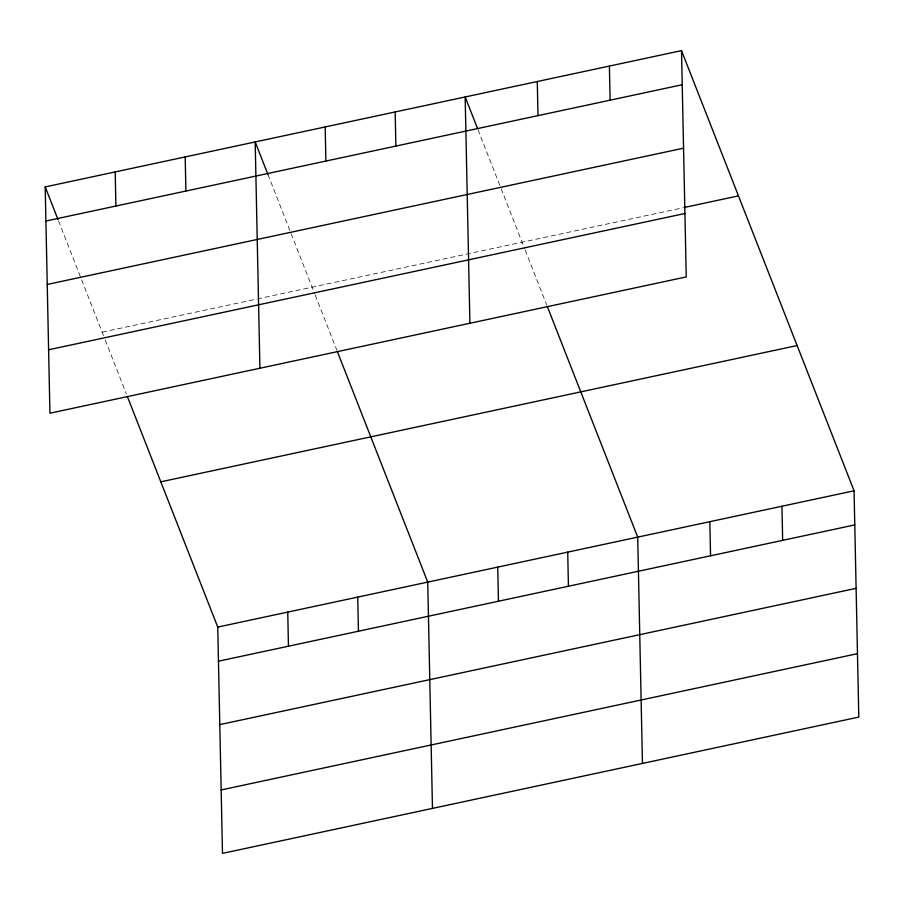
<?xml version="1.0" encoding="UTF-8"?>
<svg xmlns="http://www.w3.org/2000/svg" width="904" height="904" viewBox="0 0 904 904"><rect width="100%" height="100%" fill="white"/><g stroke="black" fill="none" stroke-linecap="round" stroke-linejoin="round"><path stroke-width="0.68" stroke-dasharray="4.52 3.39" d="M102.141 332.163L255.855 299.247M257.222 298.953L682.667 207.83M477.99 129.679L524.682 248.781M525.19 250.092L546.807 305.236M268.002 174.653L314.694 293.755M315.213 295.066L336.83 350.21M58.534 220.938L104.717 338.729M105.226 340.04L126.334 393.861"/><path stroke-width="1.36" d="M681.514 50.624L686.249 276.918L49.935 413.207L45.2 186.913L681.514 50.624L854.065 490.793L858.8 717.087L222.486 853.376L217.751 627.082L127.362 396.494M45.912 221.028L682.226 84.739M47.245 284.444L683.548 148.166M684.023 207.536L738.455 195.885M48.613 349.78L684.927 213.502M160.81 481.821L797.113 345.543M217.751 627.082L854.065 490.793M218.463 661.197L854.777 524.908M219.796 724.612L856.099 588.334M221.164 789.949L857.467 653.671M477.481 128.368L465.164 96.965L469.91 323.259M547.327 306.546L637.716 537.134L642.45 763.428M268.002 174.653L255.188 141.939L259.923 368.233M337.339 351.52L427.728 582.108L432.474 808.402M45.2 186.913L58.025 219.627M781.949 506.24L782.661 540.355M709.832 521.687L710.544 555.802M609.398 66.071L610.11 100.186M567.723 552.118L568.435 586.233M537.281 81.518L537.993 115.633M497.731 567.113L498.443 601.228M395.172 111.949L395.884 146.064M357.735 597.092L358.447 631.207M325.18 126.944L325.892 161.059M287.743 612.087L288.455 646.202M185.184 156.923L185.908 191.038M115.192 171.918L115.904 206.033"/></g></svg>
